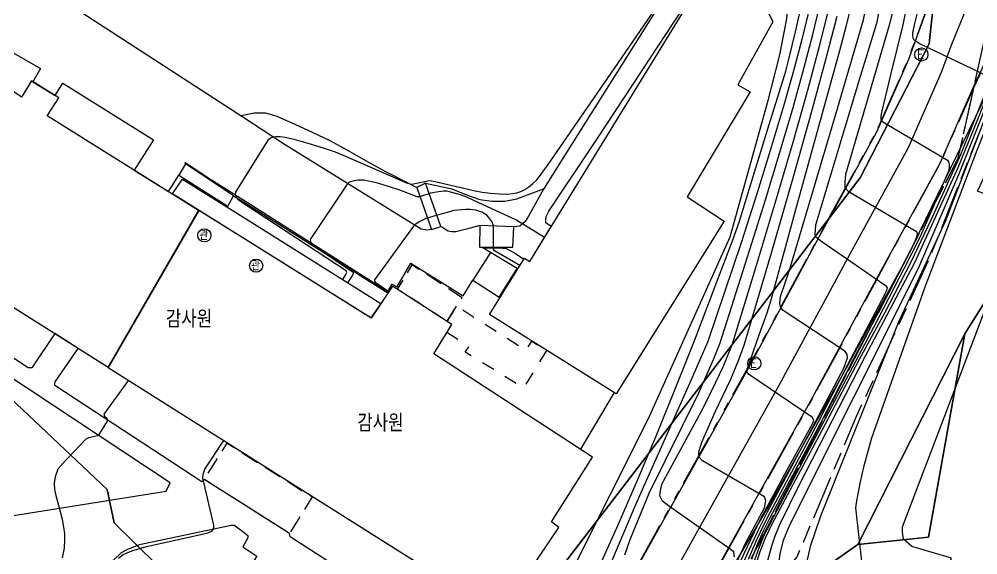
# Model space of a CAD drawing. Header units: feet. Extents: x 197796 to 199821, y 552499 to 555392.
# Drawn here: x 198649.8 to 198758.7, y 554133 to 554193.8 of the extents above; entities that cross this region are included whole.
import ezdxf

# ---------------------------------------------------------------- set-up
doc = ezdxf.new("R2010")
doc.units = ezdxf.units.FT
doc.header["$MEASUREMENT"] = 0
for name, pattern in [('ANYANG', [9, 5, -1, 2, -1]), ('ANYANG1', [11.5, 6, -1, 1, -1.5, 1, -1]), ('ANYANG3', [3, 2, -1]), ('ANYANG7', [3, 1.5, -1.5]), ('JEON', [12, 4, -0.5, 1, -0.5, 4, -0.5, 1, -0.5])]:
    doc.linetypes.add(name, pattern=pattern)
for name, color, linetype in [('AAA004', 7, 'ANYANG3'), ('AAA008', 7, 'CONTINUOUS'), ('AAA999', 7, 'ANYANG7'), ('AAB029', 7, 'CONTINUOUS'), ('AAC003', 3, 'ANYANG'), ('AAC006', 7, 'ANYANG1'), ('AD002', 7, 'CONTINUOUS'), ('AD0022', 1, 'CONTINUOUS'), ('ADA085', 1, 'CONTINUOUS'), ('AE150', 7, 'CONTINUOUS'), ('AZ0202', 7, 'CONTINUOUS'), ('AZ080', 1, 'CONTINUOUS'), ('AZ0801', 7, 'CONTINUOUS'), ('CAA001', 7, 'CONTINUOUS'), ('CAA002', 30, 'CONTINUOUS'), ('DD001', 3, 'CONTINUOUS'), ('EA0018', 7, 'JEON'), ('EA0118', 7, 'JEON'), ('wipco_지적', 20, 'CONTINUOUS'), ('ZC002', 7, 'CONTINUOUS')]:
    doc.layers.add(name, color=color, linetype=linetype)
doc.styles.add('GHS', font='ROMANS', dxfattribs={"bigfont": 'NGSW.shx'})
doc.styles.add('NGSW', font='ROMANS.shx', dxfattribs={"bigfont": 'NGSW.shx'})

# ---------------------------------------------------------------- blocks, each defined once
blk = doc.blocks.new('AAB029')
at = {"layer": 'AAB029'}
blk.add_circle((0, 0), 0.75, dxfattribs=at)
at = {"layer": 'AAB029', "style": 'GHS'}
blk.add_text('관', height=1, dxfattribs=at).set_placement((-0.57, -0.53))
blk = doc.blocks.new('AZ0202')
at = {"layer": 'AZ0202'}
blk.add_circle((0, 0), 0.75, dxfattribs=at)
at = {"layer": 'AZ0202', "style": 'GHS'}
blk.add_text('E', height=1, dxfattribs=at).set_placement((-0.5, -0.48))

msp = doc.modelspace()

# ---------------------------------------------------------------- linework, layer by layer
at = {"layer": 'AAA004', "color": 255, "flags": 128}
msp.add_lwpolyline([(198698.36, 554159.54), (198699.46, 554161.25), (198700.06, 554162.2), (198694.37, 554165.93), (198692.75, 554163.19)], close=True, dxfattribs=at)
for points in [[(198675.15, 554138.79), (198670.77, 554141.57), (198673.39, 554145.68), (198675.15, 554144.55)], [(198675.15, 554144.55), (198683.04, 554139.57), (198680.47, 554135.41), (198675.15, 554138.79)]]:
    msp.add_lwpolyline(points, dxfattribs=at)
at = {"layer": 'AAA008', "color": 255, "flags": 128}
msp.add_lwpolyline([(198703.18, 554160.31), (198707.16, 554166.69), (198707.76, 554166.31), (198726.14, 554196.2), (198727.32, 554195.44), (198730.79, 554200.52), (198732.4, 554199.52), (198735.38, 554193.54), (198731.39, 554186.36), (198732.8, 554185.57), (198725.62, 554173.64), (198729.85, 554170.9), (198717.58, 554151.28)], close=True, dxfattribs=at)
for points in [[(198659.85, 554154.3), (198670.13, 554172.11), (198652.94, 554182.85), (198654.25, 554184.91), (198651.15, 554186.83), (198650.01, 554184.99), (198648.48, 554186.07)], [(198675.16, 554169.01), (198667.19, 554173.98), (198668.31, 554175.66), (198675.16, 554171.37)], [(198675.16, 554168.98), (198670.15, 554172.11), (198659.87, 554154.28), (198675.15, 554144.63)], [(198675.16, 554171.37), (198690.82, 554161.55), (198689.71, 554159.91), (198675.16, 554169.01)], [(198675.15, 554144.63), (198703.79, 554126.55), (198705.9, 554129.85), (198706.52, 554129.37), (198711.04, 554136.12), (198710.24, 554136.75), (198714.9, 554144.08), (198696.84, 554155.82), (198698.89, 554159.14), (198692.17, 554163.51), (198689.73, 554159.88), (198675.16, 554168.98)], [(198640.78, 554166.34), (198659.85, 554154.3)]]:
    msp.add_lwpolyline(points, dxfattribs=at)
at = {"layer": 'AAA999', "color": 255, "flags": 128}
msp.add_lwpolyline([(198709.66, 554156.21), (198707.05, 554151.93), (198700.43, 554156.03), (198700.82, 554156.62), (198698.35, 554158.23), (198698.92, 554159.15), (198698.39, 554159.49), (198699.49, 554161.23), (198707.33, 554156.23), (198708, 554157.25)], close=True, dxfattribs=at)
at = {"layer": 'AAC003', "color": 255, "flags": 128}
msp.add_lwpolyline([(198722.98, 554107.61), (198724.72, 554111.8), (198725.81, 554114.81), (198726.61, 554117.27), (198727.42, 554119.75), (198728.27, 554122.5), (198728.92, 554124.82), (198729.6, 554126.99), (198730.8, 554128.56), (198732.08, 554129.2), (198733.76, 554129.6), (198735.08, 554130.04), (198736.54, 554130.83), (198738.14, 554132.77), (198744.92, 554148.83), (198753.24, 554166.81), (198759.59, 554182.87), (198764.34, 554194.97), (198770.21, 554208.58), (198771.87, 554212.57)], dxfattribs=at)
at = {"layer": 'AAC006', "color": 255, "flags": 128}
for points in [[(198713.81, 554121.17), (198714.18, 554121.65), (198717.92, 554128.03), (198720.66, 554132.95), (198732.54, 554154.23), (198740.59, 554169.13), (198747.13, 554181.05), (198750.78, 554189.32), (198753.13, 554195.73), (198756.08, 554205.12), (198759.21, 554216.92), (198762.15, 554229.09), (198761.78, 554237.5), (198760.89, 554248.5), (198760.41, 554253.66), (198759.81, 554261.39), (198759.39, 554278.2)], [(198716.89, 554099.88), (198716.85, 554100.46), (198716.89, 554101.94), (198717.01, 554103.55), (198717.27, 554105.12), (198717.63, 554106.76), (198718.14, 554108.65), (198718.58, 554110.13), (198720.94, 554117.17), (198724.95, 554124.01), (198727.73, 554129), (198739.64, 554150.33), (198747.71, 554165.26), (198754.4, 554177.46), (198758.3, 554186.29), (198764.89, 554200.27), (198765.71, 554202.21), (198768.33, 554209.02), (198770.07, 554212.76)]]:
    msp.add_lwpolyline(points, dxfattribs=at)
at = {"layer": 'AD002', "color": 255, "flags": 128}
msp.add_lwpolyline([(198701.39, 554092.17), (198709.28, 554104.8), (198715.48, 554115.7), (198716.42, 554117.51), (198717.56, 554119.41), (198721.44, 554126.02), (198724.2, 554130.98), (198736.09, 554152.28), (198744.15, 554167.2), (198750.77, 554179.25), (198754.54, 554187.81), (198755.71, 554191.01), (198760.49, 554202.7)], dxfattribs=at)
at = {"layer": 'AD0022', "color": 255, "flags": 128}
for points in [[(198689.45, 554110.66), (198690.89, 554109.99), (198692.34, 554109.75), (198694.24, 554109.74), (198696.15, 554109.95), (198698.89, 554110.39), (198700.99, 554111), (198702.89, 554111.8), (198704.31, 554112.57), (198707.44, 554114.56), (198710.03, 554116.6), (198711.36, 554117.82), (198714.22, 554121.63), (198717.96, 554128), (198720.7, 554132.92), (198732.59, 554154.21), (198740.64, 554169.11), (198747.18, 554181.03), (198750.83, 554189.3), (198753.18, 554195.72), (198756.13, 554205.1), (198759.26, 554216.91)], [(198727.69, 554129.03), (198739.6, 554150.36), (198747.66, 554165.29), (198754.36, 554177.48), (198758.25, 554186.31), (198764.84, 554200.3)]]:
    msp.add_lwpolyline(points, dxfattribs=at)
at = {"layer": 'ADA085', "color": 255, "flags": 128}
for points in [[(198675.16, 554182.69), (198656.87, 554194.56), (198652.6, 554197.23), (198652.12, 554197.76), (198651.73, 554198.55), (198651.53, 554199.32), (198651.41, 554200.07), (198651.38, 554200.81), (198651.39, 554201.51), (198651.57, 554202.41), (198656.71, 554210.74), (198668.05, 554229.4), (198668.59, 554230), (198669.47, 554230.77), (198670.31, 554231.27), (198671.24, 554231.6), (198672.44, 554231.79), (198673.19, 554231.78), (198673.89, 554231.7), (198675.17, 554230.98)], [(198675.16, 554173.34), (198691.63, 554162.92), (198692.14, 554163.73), (198692.71, 554163.44), (198694.25, 554166.13), (198700.18, 554162.4), (198701.28, 554164.18), (198704.29, 554162.27), (198706.33, 554165.53), (198703.28, 554167.32), (198702.43, 554167.87), (198704.19, 554167.86), (198705.07, 554167.78), (198706.03, 554167.29), (198707.08, 554166.57), (198707.16, 554166.69), (198707.76, 554166.31), (198710.19, 554170.27), (198709.58, 554170.72), (198709.59, 554171.08), (198709.63, 554171.43), (198709.91, 554172.01), (198715.56, 554180.47), (198726.19, 554196.66)], [(198722.51, 554195.45), (198713.42, 554181.02), (198709.3, 554174.51), (198707.6, 554171.45), (198707.25, 554170.84), (198706.63, 554170.33), (198705.93, 554170.24), (198702.08, 554170.4), (198700.58, 554169.97), (198699.35, 554169.67), (198698.89, 554169.68), (198698.48, 554169.77), (198698, 554170.04), (198697.66, 554170.3), (198695.91, 554175.19)], [(198648.88, 554190.12), (198652.18, 554188.22), (198651.31, 554186.73), (198653.85, 554185.15), (198654.73, 554186.56), (198665.01, 554180.13), (198662.82, 554176.68), (198666.7, 554174.26), (198667.91, 554176.11), (198673.47, 554172.59), (198674.12, 554173.77), (198668.64, 554177.41), (198668.62, 554177.57), (198671.61, 554175.58), (198675.16, 554173.34)], [(198760.77, 554127.59), (198754.59, 554129.31), (198755.68, 554132.63), (198751.14, 554133.95), (198750.22, 554134.78), (198750.08, 554135.57), (198750.1, 554136.19), (198755.15, 554149.39), (198763.85, 554172.32), (198758.62, 554174.29), (198765.23, 554188.37)], [(198694.91, 554174.73), (198696.6, 554169.96), (198696.03, 554169.87), (198695.41, 554169.98), (198679.8, 554179.68), (198675.16, 554182.69)], [(198647.18, 554137.18), (198666.45, 554140.24), (198666.92, 554141.17), (198650.65, 554151.92), (198629.32, 554165.86), (198624.58, 554158.55)], [(198675.15, 554138.79), (198670.77, 554141.57), (198670.49, 554141.27), (198653.8, 554152.22), (198653.81, 554152.5), (198653.86, 554152.66), (198656.46, 554156.44), (198653.79, 554158.13), (198651.2, 554154.24), (198651.12, 554154.22), (198650.78, 554154.24), (198640.81, 554160.78)], [(198689.45, 554110.66), (198689.31, 554114.68), (198689.5, 554115.54), (198690.27, 554116.84), (198691.26, 554117.68), (198692.44, 554118.26), (198696.76, 554118.85), (198699.41, 554119.25), (198703.02, 554120.07), (198705.21, 554120.64), (198703.75, 554126.43), (198698.91, 554126.42), (198696.9, 554126.69), (198694.1, 554127.42), (198691.36, 554128.46), (198689.4, 554129.31), (198680.55, 554135.04), (198680.47, 554135.41), (198675.15, 554138.79)], [(198659.5, 554130.91), (198660.47, 554132.41), (198661.39, 554133.25), (198662.04, 554133.62), (198663.42, 554134.18), (198673.85, 554136.36), (198674.16, 554136.35), (198674.3, 554136.28), (198675.15, 554135.64)], [(198675.15, 554135.64), (198675.73, 554135.21), (198675.73, 554134.92), (198675.17, 554133.89), (198676.74, 554132.86), (198675.15, 554130.4)]]:
    msp.add_lwpolyline(points, dxfattribs=at)
at = {"layer": 'AE150', "color": 255, "flags": 128}
for points in [[(198668.64, 554177.41), (198667.91, 554176.11), (198673.47, 554172.59), (198674.12, 554173.77)], [(198695.91, 554175.19), (198694.91, 554174.73), (198696.6, 554169.96), (198697.66, 554170.3)], [(198702.08, 554170.4), (198702.06, 554167.93), (198705.84, 554167.93), (198705.93, 554170.24)], [(198703.28, 554167.32), (198701.28, 554164.18), (198704.29, 554162.27), (198706.33, 554165.53)]]:
    msp.add_lwpolyline(points, close=True, dxfattribs=at)
at = {"layer": 'AZ080', "color": 255, "flags": 128}
msp.add_lwpolyline([(198770.07, 554212.76), (198766.78, 554204.22), (198762.99, 554194.35), (198759.74, 554185.54), (198750.59, 554166.71), (198743.04, 554153.01), (198735.12, 554138.92), (198728.04, 554126.9), (198727.15, 554125.38), (198725.98, 554123.39), (198722.37, 554116.92), (198720.45, 554113.66), (198719.2, 554109.94), (198718.77, 554108.47), (198718.26, 554106.6), (198717.91, 554104.99), (198717.66, 554103.47), (198717.61, 554102.11), (198717.66, 554100.44), (198717.77, 554099.1)], dxfattribs=at)
at = {"layer": 'AZ0801', "color": 255, "flags": 128}
for points in [[(198674.12, 554173.77), (198675.16, 554173.12)], [(198675.16, 554173.12), (198691.65, 554162.74)]]:
    msp.add_lwpolyline(points, dxfattribs=at)
at = {"layer": 'CAA001', "color": 255, "flags": 128}
for points, elevation in [([(198758.72, 554226.83), (198758.56, 554225.28), (198758.33, 554223.57), (198757.99, 554221.6), (198757.32, 554218.34), (198756.12, 554212.79), (198754.8, 554206.94), (198753.5, 554201.57), (198751.44, 554193.18), (198751.24, 554192.28), (198751.22, 554191.93), (198751.26, 554191.72), (198751.35, 554191.56), (198751.55, 554191.4), (198752.1, 554191.04), (198759.72, 554187.39)], 95), ([(198711.86, 554123.21), (198717.79, 554136.4), (198720.01, 554141.49), (198722.14, 554146.57), (198724.17, 554151.56), (198726.49, 554157.41), (198729.02, 554163.99), (198730.79, 554168.67), (198731.57, 554170.9), (198732.67, 554174.47), (198734.79, 554181.37), (198736.83, 554187.94), (198737.19, 554189.27), (198737.94, 554192.41), (198739.2, 554198.01)], 85), ([(198731.34, 554131.56), (198733.99, 554137.12), (198736.98, 554142.67), (198739.87, 554147.89), (198740.02, 554148.25), (198739.89, 554148.59), (198732.62, 554153.53), (198732.47, 554153.74), (198732.43, 554153.91), (198732.49, 554154.17), (198733.87, 554158.08), (198734.71, 554160.48), (198735.16, 554161.96), (198738.1, 554172.64), (198742.99, 554190.27), (198743.74, 554193.15), (198744.78, 554197.34)], 90), ([(198675.16, 554175.48), (198678.12, 554180.19), (198678.35, 554180.36), (198678.6, 554180.45), (198678.96, 554180.49), (198679.41, 554180.49), (198679.98, 554180.42), (198680.95, 554180.2), (198682.53, 554179.76), (198684.27, 554179.22), (198685.64, 554178.75), (198686.82, 554178.26), (198693.75, 554175.26), (198694.14, 554175.12), (198694.35, 554175.11), (198695.79, 554175.4), (198696.35, 554175.5), (198696.61, 554175.48), (198697.17, 554175.37), (198701.57, 554174.33), (198702.34, 554174.18), (198703.29, 554174.06), (198704.32, 554173.99), (198705.16, 554173.97), (198705.79, 554174.02), (198706.3, 554174.12), (198706.76, 554174.27), (198707.2, 554174.49), (198707.65, 554174.78), (198708.11, 554175.16), (198708.55, 554175.59), (198708.86, 554175.96), (198710.11, 554177.7), (198717, 554187.68), (198721.91, 554194.85)], 80), ([(198759.49, 554185.41), (198756.7, 554178.42), (198753.33, 554171.02), (198751.03, 554166.22), (198748.09, 554160.51), (198745.19, 554155.19), (198741.27, 554147.77), (198740.93, 554147.13), (198735.2, 554136.42), (198734.48, 554134.9), (198733.88, 554133.32), (198733.13, 554130.97)], 95), ([(198675.16, 554172.95), (198674.71, 554173.26), (198674.42, 554173.64), (198674.33, 554173.87), (198674.35, 554174.19), (198675.16, 554175.48)], 80), ([(198686.51, 554164.25), (198686.86, 554164.83), (198686.97, 554165.08), (198686.9, 554165.25), (198675.57, 554172.66), (198675.16, 554172.95)], 80)]:
    msp.add_lwpolyline(points, dxfattribs=dict(at, elevation=elevation))
at = {"layer": 'CAA002', "color": 255, "flags": 128}
for points, elevation in [([(198770.75, 554212.05), (198754.99, 554170.94), (198749.6, 554159.33), (198740.78, 554137.39), (198739.6, 554133.94), (198739.16, 554131.94), (198739.13, 554130.59), (198739.43, 554129.84), (198739.96, 554128.85), (198742.14, 554126.5), (198744.38, 554124.51), (198747.72, 554122.06), (198750.19, 554120.34), (198752.55, 554119.03), (198755.6, 554118.11), (198756.58, 554118.03)], 98), ([(198731.81, 554131.58), (198732.71, 554133.64), (198733.71, 554135.78), (198734.77, 554137.88), (198740.27, 554148.16), (198743.44, 554154.21), (198743.85, 554155.36), (198743.81, 554155.77), (198743.53, 554156.13), (198736.56, 554160.76), (198736.29, 554161.04), (198736.15, 554161.5), (198736.24, 554162.32), (198737.25, 554165.34), (198742.52, 554183.05), (198745.65, 554193.77), (198748.76, 554208.85)], 91), ([(198737.32, 554197.32), (198736.88, 554193.67), (198736.12, 554189.77), (198734.74, 554184.29), (198730.47, 554169.09), (198721.19, 554148.43), (198712.57, 554131.26)], 84), ([(198739.63, 554195.56), (198738.69, 554191.66), (198737.79, 554188.23), (198736.68, 554184.32), (198735.23, 554179.42), (198733.58, 554174.09), (198731.79, 554168.55), (198727.99, 554157.23), (198726.06, 554152.8), (198724.06, 554148.3), (198719.77, 554138.68), (198715.68, 554129.04)], 86), ([(198718.57, 554132.98), (198719.18, 554134.75), (198721.31, 554139.99), (198726.92, 554151.32), (198728.63, 554155.18), (198729.39, 554157.08), (198732.77, 554167.66), (198734.55, 554173.33), (198736.1, 554178.47), (198737.66, 554183.8), (198738.9, 554188.21), (198739.91, 554192.08), (198740.91, 554196.2)], 87), ([(198731.01, 554132.76), (198730.92, 554133.3), (198730.65, 554133.57), (198723.53, 554138.58), (198722.82, 554139.11), (198722.55, 554139.69), (198722.59, 554140.32), (198722.77, 554141.03), (198727.48, 554149.73), (198728.91, 554152.6), (198729.71, 554154.34), (198730.77, 554156.95), (198733.42, 554165.62), (198735.82, 554173.56), (198737.74, 554180.14), (198739.37, 554185.92), (198740.68, 554190.78), (198741.81, 554195.26)], 88), ([(198747.44, 554194.91), (198747.13, 554193.34), (198745.34, 554187.44), (198740.2, 554170.43), (198740.13, 554169.41), (198740.27, 554169.11), (198740.93, 554168.6), (198748.13, 554163.61), (198748.35, 554163.34), (198748.3, 554163.12), (198748.07, 554162.52), (198743.8, 554154.49), (198740.52, 554148.06), (198735.06, 554137.84), (198734.23, 554136.22), (198733.44, 554134.5), (198732.57, 554132.48)], 92), ([(198750.49, 554194.88), (198750.15, 554193.18), (198748.73, 554187.5), (198747.71, 554183.23), (198747.65, 554182.87), (198747.65, 554182.41), (198747.87, 554182.19), (198755.21, 554177.83), (198755.34, 554177.63), (198755.4, 554177.28), (198755.4, 554176.87), (198755.29, 554176.48), (198753.39, 554172.05), (198751.99, 554168.89), (198750.23, 554165.46), (198746.8, 554158.83), (198741.02, 554147.87), (198735.44, 554137.32), (198734.64, 554135.77), (198734.25, 554134.92), (198733.69, 554133.55), (198733.04, 554131.75)], 94), ([(198730.49, 554130.42), (198732.28, 554134.34), (198734.41, 554138.32), (198734.58, 554139.13), (198734.41, 554139.59), (198727.37, 554143.66), (198726.97, 554144.12), (198726.97, 554144.7), (198727.31, 554145.8), (198728.87, 554149.32), (198730.6, 554152.95), (198731.47, 554155.08), (198732.13, 554156.81), (198735.2, 554167.31), (198737.74, 554176.06), (198739.75, 554183.22), (198741.39, 554189.24), (198742.68, 554194.19)], 89), ([(198764.06, 554192.68), (198758.59, 554179.04), (198752.64, 554163.4), (198746.59, 554146.23), (198745.68, 554142.95), (198745.28, 554141.3), (198744.86, 554139.13), (198744.76, 554138.35), (198745.43, 554132.29), (198745.69, 554128.2), (198745.76, 554127.35), (198745.83, 554126.57), (198745.97, 554125.86), (198746.22, 554125.29), (198746.58, 554124.72), (198747, 554124.33), (198747.79, 554123.66), (198748.6, 554123.12), (198750.74, 554122.38), (198753.83, 554121.35), (198756.57, 554120.6), (198759.1, 554120.14)], 99), ([(198759.3, 554114.45), (198756.45, 554114.59), (198753.62, 554115.43), (198750.91, 554116.88), (198747.14, 554119.07), (198744.35, 554120.73), (198741.76, 554122.44), (198738.91, 554124.86), (198737.29, 554127.22), (198736.72, 554129.06), (198736.17, 554131), (198736.05, 554131.93), (198736.2, 554133.1), (198736.57, 554134.65), (198737.3, 554136.42), (198751.9, 554165.57), (198756.51, 554176.19), (198759.95, 554184.81)], 97), ([(198709.43, 554169.02), (198706.18, 554171.06), (198703.45, 554172.3), (198701.89, 554173), (198700.68, 554173.56), (198699.87, 554173.88), (198698.92, 554174.16), (198698.39, 554174.28), (198697.97, 554174.29), (198697.16, 554174.2), (198696.51, 554174.06), (198695.22, 554173.65), (198694.97, 554173.67), (198693.01, 554174.43), (198690.48, 554175.2), (198688.92, 554175.55), (198688.24, 554175.55), (198687.66, 554175.44), (198687.25, 554175.31), (198686.94, 554174.97), (198682.81, 554168.8), (198682.83, 554168.58), (198682.93, 554168.38), (198683.2, 554168.13), (198687.68, 554165.11), (198687.71, 554164.95), (198687.63, 554164.74), (198687.07, 554163.9)], 81), ([(198706.63, 554165.84), (198703.76, 554167.54), (198703.65, 554167.73), (198703.63, 554170.41), (198703.44, 554170.85), (198703.1, 554171.31), (198702.89, 554171.58), (198702.31, 554171.93), (198701.62, 554172.14), (198700.99, 554172.22), (198700.46, 554172.21), (198699.14, 554172.09), (198698.36, 554171.89), (198697.22, 554171.59), (198695.89, 554171.16), (198695.27, 554170.85), (198694.75, 554170.53), (198694.55, 554170.34), (198690.13, 554164.21), (198690.13, 554164.06), (198690.18, 554163.95), (198691.76, 554162.9)], 82), ([(198662.16, 554152.84), (198659.39, 554148.97), (198659.43, 554148.76), (198659.7, 554148.5), (198659.78, 554148.36), (198659.76, 554148.17), (198658.79, 554146.65), (198658.64, 554146.52), (198657.62, 554146.28), (198657.28, 554146.09), (198656.05, 554144.77), (198655.01, 554143.71), (198654.15, 554142.73), (198653.83, 554141.85), (198653.74, 554141.14), (198653.77, 554140.4), (198653.92, 554139.72), (198654.24, 554138.63), (198654.63, 554137.04), (198654.89, 554135.41), (198654.92, 554134.73), (198654.87, 554133.75), (198654.64, 554132.67)], 81), ([(198717.34, 554151.43), (198713.52, 554144.98)], 83), ([(198661.05, 554132.62), (198661.56, 554133.04), (198662.54, 554133.46), (198664.22, 554133.93), (198671.08, 554135.47), (198671.64, 554135.7), (198671.88, 554135.98), (198671.88, 554136.35), (198670.62, 554141.69), (198670.66, 554142.16), (198670.85, 554142.72), (198672.99, 554146)], 82)]:
    msp.add_lwpolyline(points, dxfattribs=dict(at, elevation=elevation))
at = {"layer": 'CAA002', "color": 255}
for points, elevation in [([(198749.02, 554194.97), (198748.63, 554193.26), (198743.62, 554176.19), (198743.56, 554175.36), (198743.56, 554174.73), (198743.94, 554174.29), (198751.67, 554169.72), (198751.77, 554169.49), (198751.74, 554169.22), (198751.41, 554168.34), (198748.42, 554162.58), (198744.41, 554155.03), (198740.77, 554147.96), (198734.99, 554137.11), (198734.28, 554135.7), (198733.64, 554134.23), (198732.93, 554132.47)], 93), ([(198759.8, 554185.32), (198756.4, 554176.95), (198751.47, 554166.16), (198745.83, 554155.48), (198738.35, 554140.95), (198736.11, 554136.42), (198735.55, 554135), (198735.25, 554134.1), (198734.52, 554131.53), (198734.35, 554130.37), (198734.14, 554128.7), (198734.18, 554127.58), (198734.52, 554126.08), (198735.21, 554124.88), (198736.84, 554123.12), (198740.02, 554120.51), (198745.6, 554117.26), (198751.83, 554113.82), (198753.63, 554113.17), (198755.6, 554112.76), (198756.99, 554112.67), (198759.37, 554112.67)], 96)]:
    msp.add_lwpolyline(points, dxfattribs=dict(at, elevation=elevation))
at = {"layer": 'DD001', "color": 255, "flags": 128}
for points in [[(198674.89, 554182.86), (198675.16, 554182.92)], [(198675.16, 554182.92), (198676.46, 554183.21), (198677.74, 554183.18), (198679.03, 554182.83), (198681.13, 554181.88), (198683.04, 554180.98), (198685.03, 554180.05), (198686.99, 554179.01), (198689.44, 554177.61), (198691.36, 554176.55), (198693.83, 554175.29), (198694.91, 554174.73)], [(198695.91, 554175.19), (198698.91, 554174.57), (198700.57, 554173.88), (198702.07, 554173.37), (198703.43, 554173.16), (198704.91, 554173.18), (198706.27, 554173.42), (198709.32, 554174.55)]]:
    msp.add_lwpolyline(points, dxfattribs=at)
at = {"layer": 'EA0018', "color": 255, "flags": 128}
msp.add_lwpolyline([(198705.65, 554065.87), (198702.37, 554077.5), (198702.07, 554078.55), (198701.01, 554082.36), (198700.75, 554083.29), (198699.41, 554088.17), (198698.81, 554093.31), (198698.66, 554097.3), (198699.79, 554105.39), (198699.95, 554106.56), (198714.71, 554117.59), (198722.41, 554123.35), (198731.75, 554130.33), (198756.43, 554178.05), (198761.58, 554201.23), (198763.13, 554208.19), (198768.62, 554232.91), (198765.23, 554271.46), (198755.12, 554312.96), (198767.42, 554337.21), (198786.68, 554351.81), (198804.26, 554380.72)], dxfattribs=at)
at = {"layer": 'EA0118', "color": 255, "flags": 128}
msp.add_lwpolyline([(198675.13, 554027.91), (198675.41, 554029.43), (198678.53, 554046.43), (198679.58, 554047.71), (198683.94, 554053), (198699.16, 554062.02), (198702.87, 554064.22), (198705.65, 554065.87), (198702.37, 554077.5), (198702.07, 554078.55), (198701.01, 554082.36), (198700.75, 554083.29), (198699.41, 554088.17), (198698.81, 554093.31), (198698.66, 554097.3), (198699.79, 554105.39), (198699.95, 554106.56), (198714.71, 554117.59), (198722.41, 554123.35), (198731.75, 554130.33), (198756.43, 554178.05), (198761.58, 554201.23), (198763.13, 554208.19), (198768.62, 554232.91), (198765.23, 554271.46), (198755.12, 554312.96), (198767.42, 554337.21), (198786.68, 554351.81), (198804.26, 554380.72), (198847.2, 554428.95), (198864.75, 554454.73), (198883.91, 554458.54), (198914.07, 554484.64), (198928.01, 554493.11)], dxfattribs=at)
at = {"layer": 'wipco_지적', "color": 20}
for points in [[(198762.49, 554229.45), (198754.7, 554205.95), (198753.11, 554191.02), (198745.3, 554175.81), (198695.73, 554111.22), (198690.69, 554110.38), (198667.94, 554129.38), (198660.54, 554136.62), (198659.76, 554140.4), (198646.66, 554152.77)], [(198768.09, 554175.46), (198757.18, 554158.09), (198745.03, 554134.17), (198722.02, 554117.97), (198715.06, 554113.01), (198702.09, 554111.61), (198700.54, 554102.48), (198699.87, 554099.86), (198690.74, 554105.76), (198685.97, 554108.52), (198681.32, 554112.65), (198677.04, 554116.49), (198669.89, 554126.6), (198667.94, 554129.38), (198690.69, 554110.38), (198695.73, 554111.22), (198745.3, 554175.81), (198753.11, 554191.02), (198754.7, 554205.95), (198762.49, 554229.45)], [(198764.08, 554083.5), (198754.6, 554079.92), (198752.51, 554080.11), (198748.06, 554081.27), (198737.37, 554088.05), (198724.38, 554095.77), (198721.14, 554099.78), (198719.23, 554107.12), (198719.42, 554111.31), (198722.02, 554117.97), (198745.03, 554134.17), (198753.06, 554135.02), (198757.18, 554158.09), (198768.09, 554175.46)], [(198646.66, 554152.77), (198659.76, 554140.4), (198660.54, 554136.62), (198667.94, 554129.38), (198669.89, 554126.6), (198677.04, 554116.49), (198681.32, 554112.65), (198685.97, 554108.52), (198690.74, 554105.76), (198699.87, 554099.86), (198698.63, 554091.24), (198679.15, 554105.76), (198678.4, 554106.37), (198663.76, 554117.33), (198659.45, 554120.91), (198650.06, 554128.72), (198638.52, 554139.62)]]:
    msp.add_lwpolyline(points, dxfattribs=at)
msp.add_lwpolyline([(198757.18, 554158.09), (198753.06, 554135.02), (198745.03, 554134.17), (198757.18, 554158.09)], close=True, dxfattribs=at)

# ---------------------------------------------------------------- block references
at = {"layer": 'AAB029', "color": 255}
for p in [(198670.79, 554169.28), (198676.67, 554165.84)]:
    msp.add_blockref('AAB029', p, dxfattribs=at)
at = {"layer": 'AZ0202', "color": 255}
for p in [(198752.24, 554189.82), (198733.26, 554154.74)]:
    msp.add_blockref('AZ0202', p, dxfattribs=at)

# ---------------------------------------------------------------- texts
at = {"layer": 'ZC002', "style": 'NGSW'}
for p in [(198666.43, 554158.78), (198688.17, 554146.98)]:
    msp.add_text('감사원', height=2, dxfattribs=at).set_placement(p)

doc.saveas('drawing.dxf')
